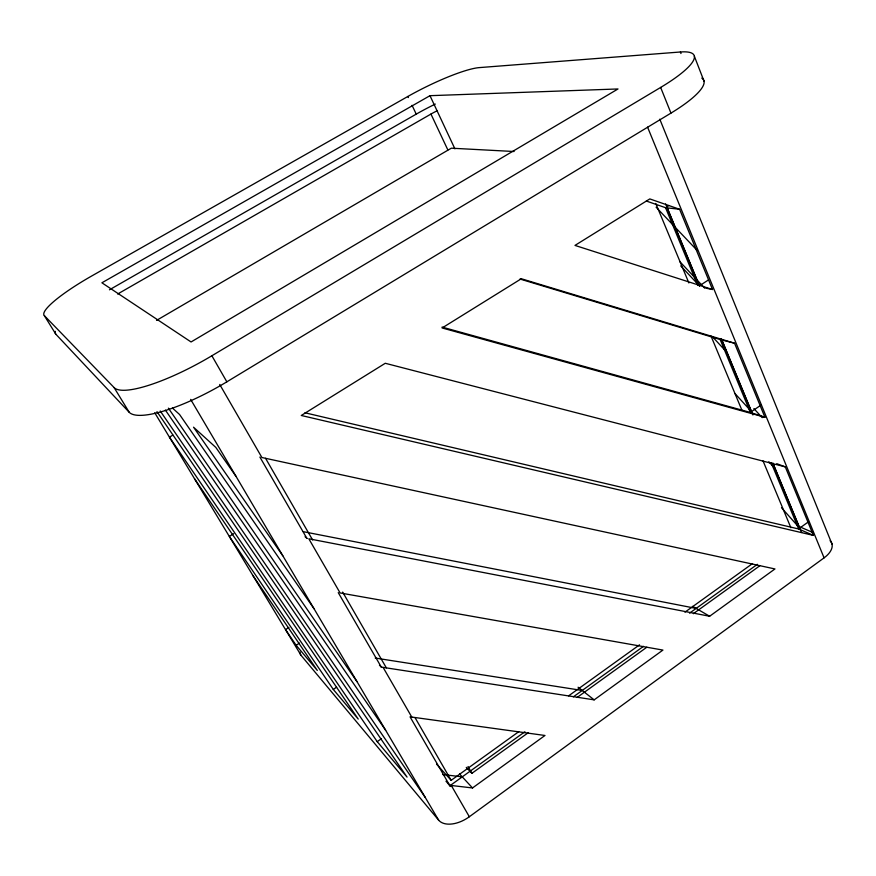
<?xml version="1.0" encoding="UTF-8"?>
<svg xmlns="http://www.w3.org/2000/svg" width="876" height="876" viewBox="0 0 876 876"><rect width="100%" height="100%" fill="white"/><g stroke="black" fill="none" stroke-linecap="round" stroke-linejoin="round"><path stroke-width="1.31" d="M154.724 412.76L301.037 655.336L438.624 820.133A25.349 15.023 -33 0 0 469.339 816.75L824.075 557.859A23.74 12.691 -19.4 0 0 830.12 540.733M472.514 787.951L544.981 735.479L410.045 716.831L449.618 785.29L472.514 787.951L459.528 773.913M411.797 717.083L383.086 667.381L594.169 699.858L662.924 650.08L340.107 592.953L308.823 538.773L709.626 616.255L774.953 568.951L261.902 457.513L219.723 384.465M466.262 767.365L471.901 773.322L528.359 732.621M577.076 697.504L646.817 647.222M693.321 613.704L759.744 565.819M781.512 507.741L799.678 528.129L808.482 521.8M436.522 764.113L451.162 780.319L518.745 731.701M568.612 695.851L639.524 644.846M684.944 612.171L752.539 563.564M449.552 786.013L524.899 731.745M573.386 696.825L643.488 646.346M689.565 613.156L757.39 564.319M172.835 435.109L169.44 437.179L377.217 741.633L381.465 738.665M734.92 393.488L751.466 411.621L761.244 404.931M233.662 533.692L229.337 536.451L333.296 689.434L336.614 687.178M288.872 627.413L285.543 629.625L296.143 645.283L299.439 643.083M680.751 265.932L699.398 285.817L708.553 279.893M668.957 205.488L666.735 206.878L699.398 285.817M680.981 53.524L680.389 51.991L479.194 67.616A60.937 10.063 -26.2 0 0 407.855 96.469L91.673 276.006A65.853 11.41 -28.8 0 0 44.337 315.634L55.856 334.227L129.21 412.278A88.191 22.623 -29.1 0 0 226.851 381.826L670.961 113.113A81.632 18.659 -24.3 0 0 701.775 78.084M44.337 315.634L114.11 387.575A88.881 21.101 -29 0 0 211.872 355.765L660.646 87.436A82.224 17.378 -24.5 0 0 680.389 51.991M156.53 320.397L451.337 148.186L514.081 151.515M117.636 294.029L430.948 114.066A20.192 3.613 -26.2 0 1 437.463 110.628M109.445 289.803L416.242 114.132A60.619 10.841 -26.2 0 1 435.306 104.08M429.985 95.681L101.901 282.795L191.067 341.969L618.007 88.958L429.985 95.681L454.907 148.843M646.335 201.042L665.53 207.689L679.59 209.265L712.517 289.507L706.023 288.204M442.621 774.515L462.254 776.859M375.213 658.04L582.212 690.474M382.867 667.337L381.301 667.085L379.45 665.169M303.227 531.655L696.157 608.415M305.067 536.692L307.027 538.422M813.41 535.4L301.278 415.476L385.276 363.277L785.29 466.875L813.41 535.4L798.638 528.973L304.936 412.771M519.972 279.039L720.149 339.516L734.548 343.217L764.923 417.25L442.117 327.963L521.33 278.743L734.548 343.217M442.051 327.087L750.371 412.454L764.923 417.25M712.517 289.507L574.974 245.411L649.806 198.918L679.59 209.265M776.738 463.667L785.29 466.875M800.456 527.122L812.961 532.531M692.675 606.378L709.626 616.255M578.094 687.233L594.169 699.858M172.495 408.085L179.558 414.501L314.024 608.743M656.113 207.207L697.307 250.558M679.601 261.387L704.819 288.259M712.517 336.811L724.562 349.842M753.897 408.588L762.186 417.655M768.832 461.74L774.318 467.828M448.14 783.483L450.866 786.528M445.972 781.217L449.618 785.29M296.143 645.283L317.309 670.436L252.846 575.433M333.296 689.434L358.24 719.087L194.516 478.734M377.217 741.633L407.055 777.1L156.979 411.665M235.972 476.314L215.814 447.406L193.541 427.192L282.784 555.745M168.367 408.139L356.959 681.594M165.378 410.099L385.659 730.288M160.242 410.997L425.178 797.346M114.11 387.575L129.21 412.278M190.65 399.379L438.624 820.133M451.293 785.498L469.339 816.75M259.898 457.075L306.907 538.401M338.245 592.614L381.301 667.085M265.548 458.29L312.633 539.988M342.658 592.077L386.327 667.84M414.994 717.564L451.162 780.319M211.872 355.765L226.851 381.826M468.025 766.511L471.901 773.322M407.855 96.469L408.38 97.575M412.059 105.328L416.242 114.132M430.948 114.066L447.844 149.927M655.763 203.451L688.886 282.959M710.973 335.957L741.994 410.406M763.029 460.885L790.897 527.768M665.596 203.955L699.585 286.091M721.55 339.165L752.922 414.983M801.562 532.499L772.796 462.999L799.678 528.129M721.277 338.683L751.466 411.621M665.53 207.689L697.723 285.39M720.149 339.516L750.371 412.454M771.154 462.637L798.638 528.973M647.561 127.129L824.075 557.859M659.792 119.18L832.014 544.084M660.646 87.436L670.961 113.113M694.361 56.239L704.052 81.216M301.037 655.336A19.502 8.793 -31.9 0 1 300.096 652.072M55.856 334.227A65.47 12.275 -28.9 0 1 55.352 331.347"/></g></svg>
